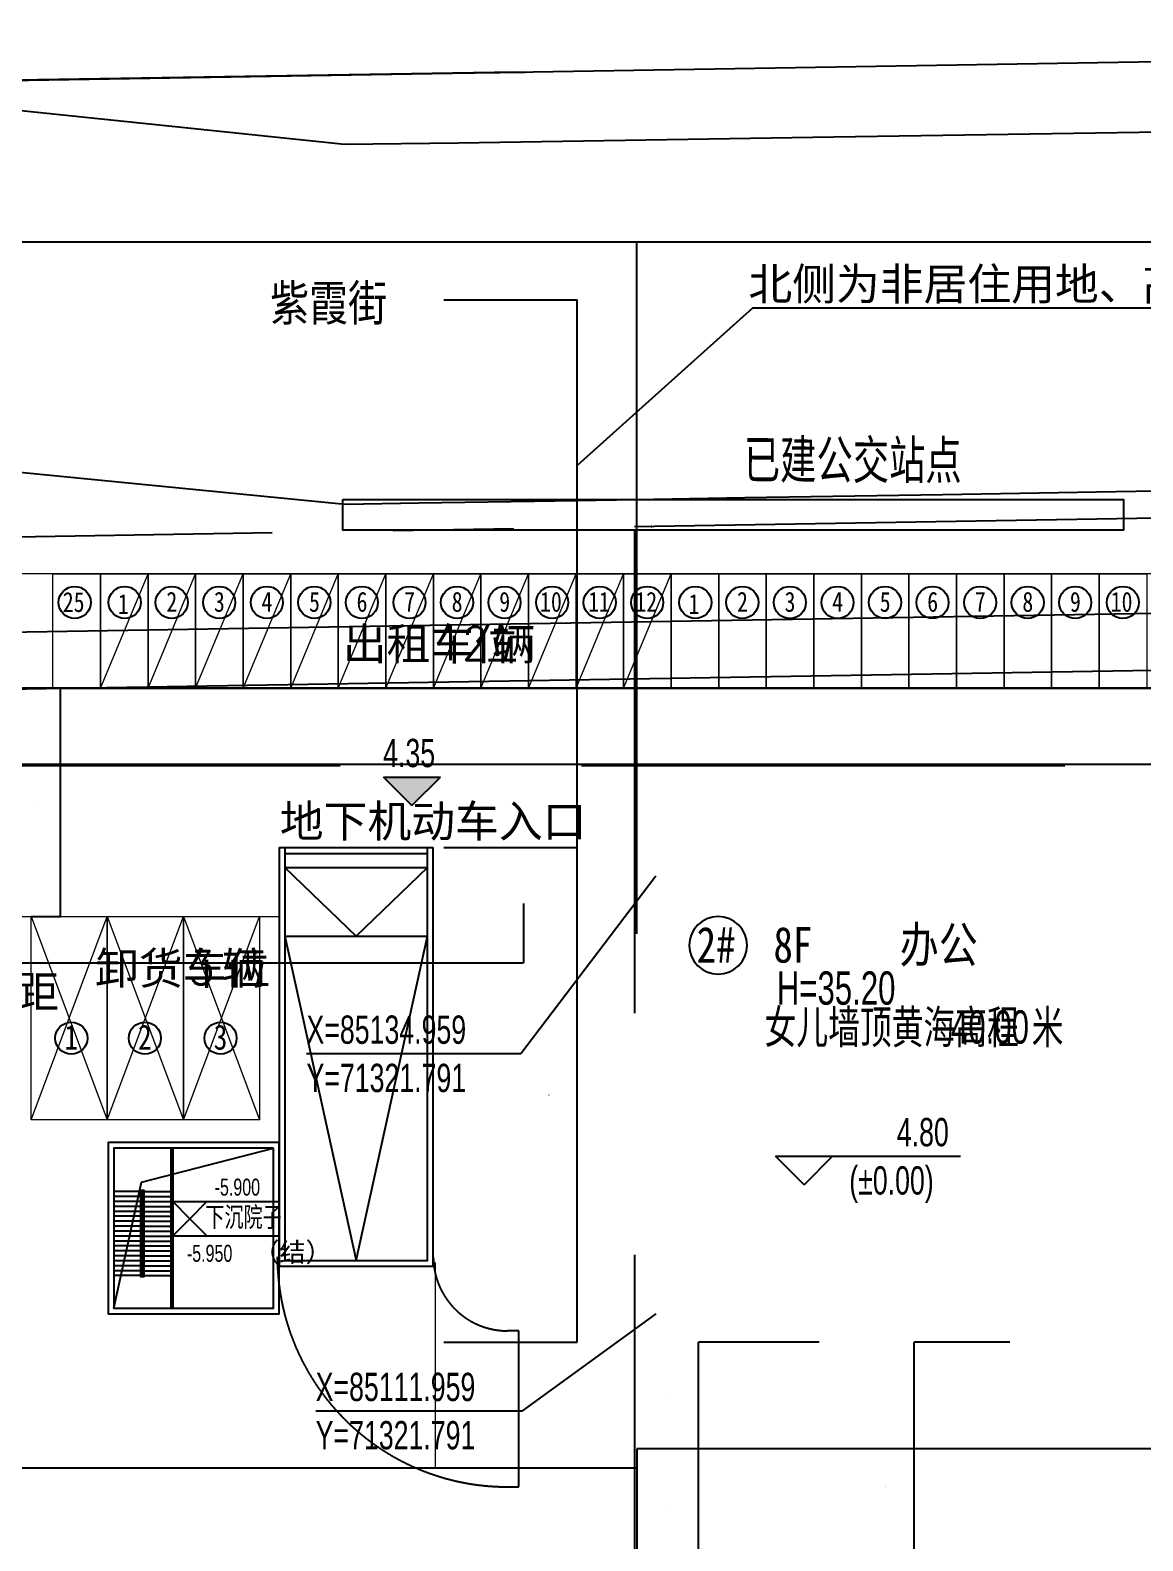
# Model space of a CAD drawing. Header units: metres. Extents: x 71066629 to 71646772, y 84793253 to 85208804.
# Drawn here: x 71288902 to 71347390, y 85100023 to 85179428 of the extents above; entities that cross this region are included whole.
import ezdxf

# ---------------------------------------------------------------- set-up
doc = ezdxf.new("R2010")
doc.units = ezdxf.units.M
doc.header["$LTSCALE"] = 1000
for name, pattern in [('CENTER', [50.8, 31.75, -6.35, 6.35, -6.35]), ('CENTER2', [28.575, 19.05, -3.175, 3.175, -3.175]), ('DASHDOTX2', [50.8, 25.4, -12.7, 0, -12.7]), ('DASHEDX2', [38.1, 25.4, -12.7])]:
    doc.linetypes.add(name, pattern=pattern)
for name, color, linetype in [('A_N_AREA', 21, 'CONTINUOUS'), ('A_N_DIM_ELEV', 3, 'CONTINUOUS'), ('A_N_PUB_TEXT', 7, 'CONTINUOUS'), ('A_SITEP_TEX_1', 7, 'CONTINUOUS'), ('A_STAIR', 4, 'CONTINUOUS'), ('DIM_COOR', 3, 'CONTINUOUS'), ('DIM_SYMB', 3, 'CONTINUOUS'), ('G-ANNO-DIMS', 3, 'CONTINUOUS'), ('G-ANNO-LEGN', 3, 'CONTINUOUS'), ('G-ANNO-LEVL', 3, 'CONTINUOUS'), ('G-ANNO-TEXT', 7, 'CONTINUOUS'), ('G-BLDG-HIGH', 1, 'CONTINUOUS'), ('G-BLDG-MULT', 1, 'CONTINUOUS'), ('G-BSMT-OTLN', 5, 'DASHEDX2'), ('G-FRIE-FLWL', 6, 'CONTINUOUS'), ('G-PLTG', 105, 'CONTINUOUS'), ('G-SDWK', 157, 'CONTINUOUS'), ('G-SITE-PROP', 1, 'CONTINUOUS'), ('G-SITE-开放', 1, 'DASHEDX2'), ('G-STRU', 134, 'CONTINUOUS'), ('G-设施-EXTG', 40, 'CONTINUOUS'), ('G_DRIV_ROAD', 145, 'CONTINUOUS'), ('PUB_DIM', 3, 'CONTINUOUS'), ('PUB_HATCH', 8, 'CONTINUOUS'), ('PUB_TEXT', 7, 'CONTINUOUS'), ('总图-地面填充', 43, 'DASHDOTX2'), ('总图-征地红线', 1, 'CENTER2')]:
    doc.layers.add(name, color=color, linetype=linetype)
doc.layers.add('G-PARG', color=35, linetype='CONTINUOUS', lineweight=13)
doc.layers.add('G-ROAD-园区', color=175, linetype='CONTINUOUS', lineweight=13)
doc.styles.add('_TCH_DIM', font='_TCH_DIM')
doc.styles.add('GAD A', font='GAD A')
doc.styles.get("Standard").update_dxf_attribs({"font": 'STANDARD'})
doc.styles.add('黑体', font='黑体')
doc.dimstyles.get("Standard").update_dxf_attribs({"dimtxt": 2, "dimasz": 1, "dimexe": 0.18, "dimexo": 0.0625, "dimgap": 1, "dimtad": 0, "dimtoh": 1, "dimdec": 1, "dimzin": 0, "dimdsep": 46, "dimtxsty": 'STANDARD', "dimcen": 0.09, "dimadec": 0, "dimazin": 0, "dimtfac": 1, "dimtdec": 4, "dimtofl": 0, "dimtmove": 0, "dimatfit": 3, "dimtolj": 1, "dimtzin": 0, "dimarcsym": 0})

# ---------------------------------------------------------------- blocks, each defined once
blk = doc.blocks.new('*D15')
at = {"layer": 'PUB_DIM', "color": 0, "linetype": 'ByBlock', "lineweight": -2}
for p, q in [((71288956, 85144846), (71290498, 85144846)), ((71290498, 85132846), (71290498, 85144846)), ((71288956, 85132846), (71290498, 85132846))]:
    blk.add_line(p, q, dxfattribs=at)
for points in [[(71290498, 85144846), (71290498, 85144845), (71290498, 85144845)], [(71290498, 85132846), (71290498, 85132847), (71290498, 85132847)]]:
    blk.add_solid(points, dxfattribs=at)
at = {"layer": 'PUB_DIM', "color": 0, "linetype": 'CONTINUOUS', "lineweight": -2, "insert": (71288998, 85138846), "char_height": 2, "width": 8.89, "attachment_point": 5, "rotation": 90}
blk.add_mtext('12000.0', dxfattribs=at)
blk = doc.blocks.new('*D39')
at = {"layer": 'G-FRIE-FLWL', "color": 0, "linetype": 'ByBlock', "lineweight": -2}
for p, q in [((71330380, 85104859), (71324027, 85104859)), ((71324027, 85098859), (71324027, 85104859)), ((71330380, 85098859), (71324027, 85098859))]:
    blk.add_line(p, q, dxfattribs=at)
for points in [[(71324027, 85104859), (71324027, 85104858), (71324027, 85104858)], [(71324027, 85098859), (71324027, 85098860), (71324027, 85098860)]]:
    blk.add_solid(points, dxfattribs=at)
at = {"layer": 'G-FRIE-FLWL', "color": 0, "linetype": 'CONTINUOUS', "lineweight": -2, "insert": (71322527, 85101859), "char_height": 2, "width": 7.78, "attachment_point": 5, "rotation": 90}
blk.add_mtext('6000.0', dxfattribs=at)
blk = doc.blocks.new('*D40')
at = {"layer": 'G-FRIE-FLWL', "color": 0, "linetype": 'ByBlock', "lineweight": -2}
for p, q in [((71330380, 85110459), (71324027, 85110459)), ((71324027, 85104859), (71324027, 85110459)), ((71330380, 85104859), (71324027, 85104859))]:
    blk.add_line(p, q, dxfattribs=at)
for points in [[(71324027, 85110459), (71324027, 85110458), (71324027, 85110458)], [(71324027, 85104859), (71324027, 85104860), (71324027, 85104860)]]:
    blk.add_solid(points, dxfattribs=at)
at = {"layer": 'G-FRIE-FLWL', "color": 0, "linetype": 'CONTINUOUS', "lineweight": -2, "insert": (71322527, 85107659), "char_height": 2, "width": 7.78, "attachment_point": 5, "rotation": 90}
blk.add_mtext('5600.0', dxfattribs=at)
blk = doc.blocks.new('*D56')
at = {"layer": 'G-ANNO-DIMS', "color": 0, "linetype": 'ByBlock', "lineweight": -2}
for p, q in [((71246451, 85133514), (71246451, 85130406)), ((71314832, 85133514), (71314832, 85130406)), ((71246451, 85130407), (71314832, 85130407))]:
    blk.add_line(p, q, dxfattribs=at)
for points in [[(71246451, 85130407), (71246452, 85130407), (71246452, 85130407)], [(71314832, 85130407), (71314831, 85130407), (71314831, 85130407)]]:
    blk.add_solid(points, dxfattribs=at)
at = {"layer": 'G-ANNO-DIMS', "color": 0, "linetype": 'CONTINUOUS', "lineweight": -2, "insert": (71280641, 85131907), "char_height": 2, "width": 8.89, "attachment_point": 5, "rotation": 360}
blk.add_mtext('68381.2', dxfattribs=at)
blk = doc.blocks.new('*D57')
at = {"layer": 'G-ANNO-DIMS', "color": 0, "linetype": 'ByBlock', "lineweight": -2}
for p, q in [((71310638, 85136459), (71317661, 85136459)), ((71317660, 85110459), (71317660, 85136459)), ((71310638, 85110459), (71317661, 85110459))]:
    blk.add_line(p, q, dxfattribs=at)
for points in [[(71317660, 85136459), (71317661, 85136458), (71317660, 85136458)], [(71317660, 85110459), (71317660, 85110460), (71317661, 85110460)]]:
    blk.add_solid(points, dxfattribs=at)
at = {"layer": 'G-ANNO-DIMS', "color": 0, "linetype": 'CONTINUOUS', "lineweight": -2, "insert": (71316160, 85123459), "char_height": 2, "width": 9.33, "attachment_point": 5, "rotation": 90}
blk.add_mtext('26000.0', dxfattribs=at)
blk = doc.blocks.new('*D58')
at = {"layer": 'G-ANNO-DIMS', "color": 0, "linetype": 'ByBlock', "lineweight": -2}
for p, q in [((71310638, 85165250), (71317661, 85165250)), ((71317660, 85136459), (71317660, 85165250)), ((71310638, 85136459), (71317661, 85136459))]:
    blk.add_line(p, q, dxfattribs=at)
for points in [[(71317660, 85165250), (71317661, 85165249), (71317660, 85165249)], [(71317660, 85136459), (71317660, 85136460), (71317661, 85136460)]]:
    blk.add_solid(points, dxfattribs=at)
at = {"layer": 'G-ANNO-DIMS', "color": 0, "linetype": 'CONTINUOUS', "lineweight": -2, "insert": (71316160, 85150855), "char_height": 2, "width": 9.33, "attachment_point": 5, "rotation": 90}
blk.add_mtext('28790.5', dxfattribs=at)
blk = doc.blocks.new('*D101')
at = {"layer": 'G-ANNO-DIMS', "color": 0, "linetype": 'ByBlock', "lineweight": -2}
for p, q in [((71340397, 85110459), (71335374, 85110459)), ((71335374, 85095238), (71335374, 85110459)), ((71340397, 85095238), (71335374, 85095238))]:
    blk.add_line(p, q, dxfattribs=at)
for points in [[(71335374, 85110459), (71335375, 85110458), (71335374, 85110458)], [(71335374, 85095238), (71335374, 85095239), (71335375, 85095239)]]:
    blk.add_solid(points, dxfattribs=at)
at = {"layer": 'G-ANNO-DIMS', "color": 0, "linetype": 'CONTINUOUS', "lineweight": -2, "insert": (71333874, 85102848), "char_height": 2, "width": 8.44, "attachment_point": 5, "rotation": 90}
blk.add_mtext('15221.7', dxfattribs=at)
blk = doc.blocks.new('*D112')
at = {"layer": 'G-ANNO-DIMS', "color": 0, "linetype": 'ByBlock', "lineweight": -2}
for p, q in [((71240491, 85131924), (71240491, 85168310)), ((71240491, 85168310), (71320791, 85168310)), ((71320791, 85131924), (71320791, 85168310))]:
    blk.add_line(p, q, dxfattribs=at)
for points in [[(71240491, 85168310), (71240492, 85168310), (71240492, 85168309)], [(71320791, 85168310), (71320790, 85168309), (71320790, 85168310)]]:
    blk.add_solid(points, dxfattribs=at)
at = {"layer": 'G-ANNO-DIMS', "color": 0, "linetype": 'CONTINUOUS', "lineweight": -2, "insert": (71280641, 85169810), "char_height": 2, "width": 5.78, "attachment_point": 5}
blk.add_mtext('80.10', dxfattribs=at)
blk = doc.blocks.new('*D113')
at = {"layer": 'G-ANNO-DIMS', "color": 0, "linetype": 'ByBlock', "lineweight": -2}
for p, q in [((71320791, 85131924), (71320791, 85168310)), ((71320791, 85168310), (71458791, 85168310)), ((71458791, 85131924), (71458791, 85168310))]:
    blk.add_line(p, q, dxfattribs=at)
for points in [[(71320791, 85168310), (71320792, 85168310), (71320792, 85168309)], [(71458791, 85168310), (71458790, 85168309), (71458790, 85168310)]]:
    blk.add_solid(points, dxfattribs=at)
at = {"layer": 'G-ANNO-DIMS', "color": 0, "linetype": 'CONTINUOUS', "lineweight": -2, "insert": (71389791, 85169810), "char_height": 2, "width": 7.33, "attachment_point": 5}
blk.add_mtext('138.00', dxfattribs=at)
blk = doc.blocks.new('*D150')
at = {"layer": 'PUB_DIM', "color": 0, "linetype": 'ByBlock', "lineweight": -2}
for p, q in [((71321575, 85153351), (71321567, 85153351)), ((71321567, 85153343), (71321567, 85153351)), ((71321575, 85153343), (71321567, 85153343))]:
    blk.add_line(p, q, dxfattribs=at)
for points in [[(71321567, 85153351), (71321567, 85153350), (71321567, 85153350)], [(71321567, 85153343), (71321567, 85153344), (71321567, 85153344)]]:
    blk.add_solid(points, dxfattribs=at)
at = {"layer": 'PUB_DIM', "color": 0, "linetype": 'CONTINUOUS', "lineweight": -2, "insert": (71321565, 85153347), "char_height": 2, "width": 3.11, "attachment_point": 5, "rotation": 90}
blk.add_mtext('8.0', dxfattribs=at)
blk = doc.blocks.new('*D151')
at = {"layer": 'PUB_DIM', "color": 0, "linetype": 'ByBlock', "lineweight": -2}
for p, q in [((71321575, 85153343), (71321567, 85153343)), ((71321567, 85153334), (71321567, 85153343)), ((71321575, 85153334), (71321567, 85153334))]:
    blk.add_line(p, q, dxfattribs=at)
for points in [[(71321567, 85153343), (71321567, 85153342), (71321567, 85153342)], [(71321567, 85153334), (71321567, 85153335), (71321567, 85153335)]]:
    blk.add_solid(points, dxfattribs=at)
at = {"layer": 'PUB_DIM', "color": 0, "linetype": 'CONTINUOUS', "lineweight": -2, "insert": (71321565, 85153338), "char_height": 2, "width": 3.11, "attachment_point": 5, "rotation": 90}
blk.add_mtext('8.8', dxfattribs=at)
blk = doc.blocks.new('*D152')
at = {"layer": 'PUB_DIM', "color": 0, "linetype": 'ByBlock', "lineweight": -2}
for p, q in [((71321575, 85153334), (71321567, 85153334)), ((71321567, 85153308), (71321567, 85153334)), ((71321575, 85153308), (71321567, 85153308))]:
    blk.add_line(p, q, dxfattribs=at)
for points in [[(71321567, 85153334), (71321567, 85153333), (71321567, 85153333)], [(71321567, 85153308), (71321567, 85153309), (71321567, 85153309)]]:
    blk.add_solid(points, dxfattribs=at)
at = {"layer": 'PUB_DIM', "color": 0, "linetype": 'CONTINUOUS', "lineweight": -2, "insert": (71321565, 85153321), "char_height": 2, "width": 4.67, "attachment_point": 5, "rotation": 90}
blk.add_mtext('26.0', dxfattribs=at)

msp = doc.modelspace()

# ---------------------------------------------------------------- hatches: boundary and pattern name
at = {"layer": 'G-ANNO-LEVL'}
msp.add_hatch(color=256, dxfattribs=at).paths.add_polyline_path([(71308966.02, 85138665.78), (71307466.02, 85140165.78), (71310466.02, 85140165.78)], flags=0)
at = {"layer": 'G-FRIE-FLWL'}
h = msp.add_hatch(dxfattribs=at)
h.set_pattern_fill('AR-HBONE', color=256, scale=1000, style=0)
h.set_pattern_definition([])
edge = h.paths.add_edge_path(flags=0)
edge.add_line((71320791.48, 85104859.35), (71320791.48, 85098859.35))
edge.add_line((71320791.48, 85098859.35), (71409191.49, 85098859.33))
edge.add_arc((71409191.48, 85086859.33), 12000, 0.0000049, 89.9999879, ccw=False)
edge.add_line((71421191.49, 85086859.33), (71421191.49, 85029459.32))
edge.add_line((71421191.49, 85029459.32), (71427191.49, 85029459.32))
edge.add_line((71427191.49, 85029459.32), (71427191.49, 85086859.33))
edge.add_arc((71409191.48, 85086859.33), 18000, 360, 89.9999808)
edge.add_line((71409191.49, 85104859.33), (71320791.48, 85104859.35))
at = {"layer": 'G-PLTG'}
h = msp.add_hatch(dxfattribs=at)
h.set_pattern_fill('CROSS', color=256, scale=500, style=0)
h.set_pattern_definition([])
edge = h.paths.add_edge_path(flags=0)
edge.add_arc((71313927.94, 85114800.37), 11941.23, 181.6355318, 246.3823528)
edge.add_line((71309143.91, 85103859.35), (71286402.13, 85103859.35))
edge.add_line((71286402.13, 85103859.35), (71281623.07, 85132845.84))
edge.add_line((71281623.07, 85132845.84), (71288956.01, 85132845.84))
edge.add_line((71288956.01, 85132845.84), (71288956.01, 85122148.29))
edge.add_line((71288956.01, 85122148.29), (71300956.01, 85122148.29))
edge.add_line((71300956.01, 85122148.29), (71300956.01, 85132845.84))
edge.add_line((71300956.01, 85132845.84), (71301991.58, 85132845.84))
edge.add_line((71301991.58, 85132845.84), (71301991.58, 85120959.55))
edge.add_line((71301991.58, 85120959.55), (71292991.58, 85120959.55))
edge.add_line((71292991.58, 85120959.55), (71292991.58, 85111959.56))
edge.add_line((71292991.58, 85111959.56), (71301991.58, 85111959.55))
edge.add_line((71301991.58, 85111959.55), (71301991.58, 85114459.55))
h = msp.add_hatch(dxfattribs=at)
h.set_pattern_fill('CROSS', color=256, scale=500, style=0)
h.set_pattern_definition([])
edge = h.paths.add_edge_path(flags=0)
edge.add_arc((71313995.23, 85114963), 3903.66, 180.0788278, 192.9970022, ccw=False)
edge.add_line((71310091.58, 85114957.63), (71310091.58, 85114459.55))
edge.add_line((71310091.58, 85114459.55), (71301991.58, 85114459.55))
edge.add_line((71301991.58, 85114459.55), (71301991.58, 85113410.26))
edge.add_arc((71313995.23, 85114963), 12103.66, 187.3706022, 246.5458845)
edge.add_line((71309177.8, 85103859.35), (71310191.58, 85103859.35))
edge.add_line((71310191.58, 85103859.35), (71310191.58, 85114085.07))
at = {"layer": 'PUB_HATCH'}
h = msp.add_hatch(dxfattribs=at)
h.set_pattern_fill('ANSI31', color=256, scale=200, style=0)
h.set_pattern_definition([])
h.paths.add_polyline_path([(71305344, 85154756.54), (71346381.59, 85154756.54), (71346381.59, 85153154.98), (71305344, 85153154.98)], flags=0)

# ---------------------------------------------------------------- linework, layer by layer
at = {"layer": 'A_N_AREA', "linetype": 'ByBlock'}
for p, q in [((71301991.58, 85136459.55), (71302291.58, 85136459.55)), ((71309791.58, 85136459.55), (71310091.58, 85136459.55))]:
    msp.add_line(p, q, dxfattribs=at)
for points in [[(71301991.58, 85136459.55), (71301991.58, 85114459.55), (71310091.58, 85114459.55), (71310091.58, 85136459.55)], [(71302291.58, 85136459.55), (71302291.58, 85114759.55), (71309791.58, 85114759.55), (71309791.58, 85136459.55)], [(71301991.58, 85120959.55), (71292991.58, 85120959.55), (71292991.58, 85111959.56), (71301991.58, 85111959.55), (71301991.58, 85120959.55)], [(71301691.58, 85120659.55), (71293291.58, 85120659.55), (71293291.58, 85112259.55), (71301691.58, 85112259.55), (71301691.58, 85120659.55)]]:
    msp.add_lwpolyline(points, dxfattribs=at)
at = {"layer": 'A_N_DIM_ELEV'}
for p, q in [((71297294.66, 85116952.35), (71296394.66, 85117852.35)), ((71296394.66, 85117852.35), (71301986.66, 85117852.35)), ((71297294.66, 85116952.35), (71298194.66, 85117852.35)), ((71297294.66, 85116952.35), (71296394.66, 85116052.35)), ((71297294.66, 85116952.35), (71298194.66, 85116052.35)), ((71296394.66, 85116052.35), (71301986.66, 85116052.35))]:
    msp.add_line(p, q, dxfattribs=at)
at = {"layer": 'A_STAIR'}
for p, q in [((71302291.58, 85136459.55), (71309791.58, 85136459.55)), ((71302291.58, 85136159.55), (71309791.58, 85136159.55)), ((71302291.58, 85135409.55), (71309791.58, 85135409.55)), ((71302291.58, 85131809.55), (71309791.58, 85131809.55))]:
    msp.add_line(p, q, dxfattribs=at)
at = {"layer": 'A_STAIR', "linetype": 'ByBlock'}
for p, q in [((71296291.58, 85120659.55), (71296291.58, 85112259.55)), ((71296391.58, 85120659.55), (71296391.58, 85112259.55)), ((71294741.58, 85118379.55), (71293291.58, 85118379.55)), ((71294841.58, 85118379.55), (71296291.58, 85118379.55)), ((71294741.58, 85118119.55), (71293291.58, 85118119.55)), ((71294741.58, 85117859.55), (71293291.58, 85117859.55)), ((71294741.58, 85117599.55), (71293291.58, 85117599.55)), ((71294841.58, 85118119.55), (71296291.58, 85118119.55)), ((71294841.58, 85117859.55), (71296291.58, 85117859.55)), ((71294841.58, 85117599.55), (71296291.58, 85117599.55)), ((71294741.58, 85117339.55), (71293291.58, 85117339.55)), ((71294741.58, 85117079.55), (71293291.58, 85117079.55)), ((71294741.58, 85116819.55), (71293291.58, 85116819.55)), ((71294841.58, 85117339.55), (71296291.58, 85117339.55)), ((71294841.58, 85117079.55), (71296291.58, 85117079.55)), ((71294841.58, 85116819.55), (71296291.58, 85116819.55)), ((71294741.58, 85116559.55), (71293291.58, 85116559.55)), ((71294741.58, 85116299.55), (71293291.58, 85116299.55)), ((71294741.58, 85116039.55), (71293291.58, 85116039.55)), ((71294841.58, 85116559.55), (71296291.58, 85116559.55)), ((71294841.58, 85116299.55), (71296291.58, 85116299.55)), ((71294841.58, 85116039.55), (71296291.58, 85116039.55)), ((71294741.58, 85115779.55), (71293291.58, 85115779.55)), ((71294741.58, 85115519.55), (71293291.58, 85115519.55)), ((71294741.58, 85115259.55), (71293291.58, 85115259.55)), ((71294841.58, 85115779.55), (71296291.58, 85115779.55)), ((71294841.58, 85115519.55), (71296291.58, 85115519.55)), ((71294841.58, 85115259.55), (71296291.58, 85115259.55)), ((71294741.58, 85114999.55), (71293291.58, 85114999.55)), ((71294741.58, 85114739.55), (71293291.58, 85114739.55)), ((71294741.58, 85114479.55), (71293291.58, 85114479.55)), ((71294841.58, 85114999.55), (71296291.58, 85114999.55)), ((71294841.58, 85114739.55), (71296291.58, 85114739.55)), ((71294841.58, 85114479.55), (71296291.58, 85114479.55)), ((71294741.58, 85114219.55), (71293291.58, 85114219.55)), ((71294741.58, 85113959.55), (71293291.58, 85113959.55)), ((71294841.58, 85114219.55), (71296291.58, 85114219.55)), ((71294841.58, 85113959.55), (71296291.58, 85113959.55))]:
    msp.add_line(p, q, dxfattribs=at)
for points in [[(71294691.58, 85118429.55), (71294691.58, 85113909.55), (71294891.58, 85113909.55), (71294891.58, 85118429.55)], [(71294741.58, 85118379.55), (71294741.58, 85113959.55), (71294841.58, 85113959.55), (71294841.58, 85118379.55)]]:
    msp.add_lwpolyline(points, close=True, dxfattribs=at)
at = {"layer": 'DIM_COOR', "color": 3}
for p, q in [((71321791.49, 85134959.32), (71314701.02, 85125622.06)), ((71314701.02, 85125622.06), (71303426.02, 85125622.06)), ((71321791.49, 85111959.32), (71314744.01, 85106842.68)), ((71314744.01, 85106842.68), (71303909.01, 85106842.68))]:
    msp.add_line(p, q, dxfattribs=at)
at = {"layer": 'DIM_SYMB'}
msp.add_lwpolyline([(71367997.07, 85164818.73), (71326871.64, 85164818.73), (71317660.43, 85156551.06)], dxfattribs=at)
at = {"layer": 'G-ANNO-LEGN', "color": 3}
for points in [[(71302291.58, 85135409.55), (71306041.58, 85131809.55), (71309791.58, 85135409.55)], [(71302291.58, 85131809.55), (71306041.58, 85114759.55), (71309791.58, 85131809.55)], [(71293291.58, 85112259.55), (71294760.05, 85118882.31), (71301691.58, 85120659.55)]]:
    msp.add_lwpolyline(points, dxfattribs=at)
at = {"layer": 'G-ANNO-LEVL'}
for p, q in [((71308966.02, 85138665.78), (71307466.02, 85140165.78)), ((71307466.02, 85140165.78), (71310466.02, 85140165.78)), ((71308966.02, 85138665.78), (71310466.02, 85140165.78)), ((71329582.35, 85118735.71), (71328082.35, 85120235.71)), ((71328082.35, 85120235.71), (71337809.85, 85120235.71)), ((71329582.35, 85118735.71), (71331082.35, 85120235.71))]:
    msp.add_line(p, q, dxfattribs=at)
at = {"layer": 'G-ANNO-TEXT'}
msp.add_lwpolyline([(71323550.48, 85131321.83, 1), (71326585.36, 85131321.83, 1)], format="xyb", close=True, dxfattribs=at)
msp.add_lwpolyline([(71323550.48, 85131321.83, 1), (71326585.36, 85131321.83, 1)], format="xyb", close=True, dxfattribs=at)
for centre in [(71291239.58, 85149348.94), (71293868.06, 85149348.94), (71296338.6, 85149348.94), (71298838.6, 85149348.91), (71301338.6, 85149348.88), (71303838.61, 85149348.85), (71306338.61, 85149348.82), (71308838.61, 85149348.83), (71311338.61, 85149348.76), (71313838.61, 85149348.74), (71316338.61, 85149348.71), (71318838.68, 85149348.85), (71321338.61, 85149348.66), (71323868.06, 85149348.62), (71326338.61, 85149348.62), (71328838.6, 85149348.59), (71331338.6, 85149348.56), (71333838.61, 85149348.53), (71336338.61, 85149348.5), (71338838.61, 85149348.51), (71341338.61, 85149348.44), (71343838.61, 85149348.41), (71346338.61, 85149348.39), (71291063.54, 85126446.7), (71294933.43, 85126446.7), (71298909.43, 85126446.7)]:
    msp.add_circle(centre, 843.02, dxfattribs=at)
at = {"layer": 'G-BLDG-HIGH', "linetype": 'CONTINUOUS'}
msp.add_lwpolyline([(71462839.79, 85021695.53), (71461182.09, 85083015.63), (71459737.8, 85136451.2), (71451290.33, 85144478.98), (71382201.51, 85143336.3), (71352156.11, 85145839.72), (71193465.88, 85143214.91), (71162866.82, 85142708.81), (71154744.84, 85134577.12), (71153394.63, 85065440.88), (71149809.24, 85035505.08), (71149243.6, 85006542.61)], dxfattribs=at)
at = {"layer": 'G-BLDG-MULT', "linetype": 'CONTINUOUS'}
msp.add_lwpolyline([(71161602.71, 85145688.31), (71151769.04, 85135842.89), (71150398.17, 85065649.06), (71146812.78, 85035713.27), (71146233.69, 85006062.39), (71245759.11, 85021940.94), (71249143.57, 85022434.24), (71251367.84, 85022708.3), (71253589.58, 85022942.62), (71255814.99, 85023138.19), (71258043.51, 85023294.68), (71260274.45, 85023412.62), (71262507, 85023491.24), (71264740.77, 85023531.18), (71266961.7, 85023531.8), (71370294.91, 85022668.88), (71465841.79, 85021663.95), (71464181.04, 85083096.7), (71462703.26, 85137771.71), (71452467.57, 85147498.86), (71382301.56, 85146338.36), (71352256.15, 85148841.78), (71193416.31, 85146214.5)], close=True, dxfattribs=at)
at = {"layer": 'G-BSMT-OTLN'}
msp.add_lwpolyline([(71157191.58, 85140759.55), (71157191.58, 85135259.55), (71153991.58, 85135259.55), (71153991.58, 85005669.52), (71165691.58, 85007522.62), (71165691.58, 85013394.92), (71238076.46, 85024859.55), (71460791.58, 85024859.55), (71460791.58, 85127259.55), (71457591.58, 85127259.55), (71457591.58, 85140759.55)], close=True, dxfattribs=at)
at = {"layer": 'G-FRIE-FLWL', "linetype": 'CONTINUOUS'}
for p, q in [((71242858.15, 85144845.85), (71449791.6, 85144845.85)), ((71229720.87, 85140845.85), (71449791.6, 85140845.85)), ((71449791.59, 85104859.33), (71320791.48, 85104859.35)), ((71320791.48, 85104859.35), (71320791.48, 85098859.34)), ((71240666.62, 85103859.35), (71320791.48, 85103859.35))]:
    msp.add_line(p, q, dxfattribs=at)
msp.add_lwpolyline([(71320791.48, 85104859.35), (71320791.48, 85098859.35), (71409191.49, 85098859.33, -0.41421348), (71421191.49, 85086859.33), (71421191.49, 85029459.32), (71427191.49, 85029459.32), (71427191.49, 85086859.33, 0.41421346), (71409191.49, 85104859.33), (71320791.48, 85104859.35)], format="xyb", dxfattribs=at)
at = {"layer": 'G-PARG'}
for p, q in [((71292597.71, 85144845.36), (71295097.77, 85150845.33)), ((71295097.71, 85144845.33), (71297597.77, 85150845.31)), ((71297597.71, 85144845.3), (71300097.77, 85150845.27)), ((71300097.71, 85144845.27), (71302597.77, 85150845.25)), ((71302597.71, 85144845.24), (71305097.77, 85150845.21)), ((71305097.71, 85144845.24), (71307597.77, 85150845.21)), ((71307597.71, 85144845.18), (71310097.77, 85150845.16)), ((71310097.71, 85144845.14), (71312597.77, 85150845.12)), ((71312597.78, 85144845.3), (71315097.84, 85150845.27)), ((71315097.71, 85144845.1), (71317597.77, 85150845.07)), ((71317597.78, 85144845.24), (71320097.84, 85150845.21)), ((71320097.71, 85144845.05), (71322597.77, 85150845.02)), ((71288956.01, 85132845.85), (71292956.01, 85122148.29)), ((71288956.01, 85122148.29), (71292956.01, 85132845.85)), ((71292956.01, 85132845.85), (71296956.01, 85122148.29)), ((71292956.01, 85122148.29), (71296956.01, 85132845.85)), ((71296956.01, 85132845.85), (71300956.01, 85122148.29)), ((71296956.01, 85122148.29), (71300956.01, 85132845.85))]:
    msp.add_line(p, q, dxfattribs=at)
for points in [[(71290097.71, 85144845.85), (71290097.71, 85150845.85), (71292597.71, 85150845.85), (71292597.71, 85144845.85), (71290097.71, 85144845.85)], [(71292597.71, 85144845.36), (71292597.77, 85150845.36), (71295097.77, 85150845.33), (71295097.71, 85144845.33), (71292597.71, 85144845.36)], [(71295097.71, 85144845.32), (71295097.77, 85150845.32), (71297597.77, 85150845.3), (71297597.71, 85144845.3), (71295097.71, 85144845.32)], [(71297597.71, 85144845.3), (71297597.77, 85150845.3), (71300097.77, 85150845.27), (71300097.71, 85144845.27), (71297597.71, 85144845.3)], [(71300097.71, 85144845.26), (71300097.77, 85150845.26), (71302597.77, 85150845.24), (71302597.71, 85144845.24), (71300097.71, 85144845.26)], [(71302597.71, 85144845.24), (71302597.77, 85150845.24), (71305097.77, 85150845.21), (71305097.71, 85144845.21), (71302597.71, 85144845.24)], [(71305097.71, 85144845.2), (71305097.77, 85150845.2), (71307597.77, 85150845.18), (71307597.71, 85144845.18), (71305097.71, 85144845.2)], [(71307597.71, 85144845.18), (71307597.77, 85150845.18), (71310097.77, 85150845.16), (71310097.71, 85144845.16), (71307597.71, 85144845.18)], [(71310097.71, 85144845.14), (71310097.77, 85150845.14), (71312597.77, 85150845.12), (71312597.71, 85144845.12), (71310097.71, 85144845.14)], [(71312597.71, 85144845.3), (71312597.77, 85150845.3), (71315097.77, 85150845.27), (71315097.71, 85144845.27), (71312597.71, 85144845.3)], [(71315097.71, 85144845.26), (71315097.77, 85150845.26), (71317597.77, 85150845.24), (71317597.71, 85144845.24), (71315097.71, 85144845.26)], [(71317597.71, 85144845.24), (71317597.77, 85150845.24), (71320097.77, 85150845.21), (71320097.71, 85144845.21), (71317597.71, 85144845.24)], [(71320097.71, 85144845.2), (71320097.77, 85150845.2), (71322597.77, 85150845.18), (71322597.71, 85144845.18), (71320097.71, 85144845.2)], [(71322597.71, 85144845.18), (71322597.77, 85150845.18), (71325097.77, 85150845.16), (71325097.71, 85144845.16), (71322597.71, 85144845.18)], [(71325097.71, 85144845.14), (71325097.77, 85150845.14), (71327597.77, 85150845.12), (71327597.71, 85144845.12), (71325097.71, 85144845.14)], [(71327597.71, 85144844.15), (71327597.77, 85150844.15), (71330097.77, 85150844.13), (71330097.71, 85144844.13), (71327597.71, 85144844.15)], [(71330097.71, 85144844.12), (71330097.77, 85150844.12), (71332597.77, 85150844.09), (71332597.71, 85144844.09), (71330097.71, 85144844.12)], [(71332597.71, 85144844.09), (71332597.77, 85150844.09), (71335097.77, 85150844.07), (71335097.71, 85144844.07), (71332597.71, 85144844.09)], [(71335097.71, 85144844.06), (71335097.77, 85150844.06), (71337597.77, 85150844.03), (71337597.71, 85144844.03), (71335097.71, 85144844.06)], [(71337597.71, 85144844.03), (71337597.77, 85150844.03), (71340097.77, 85150844.01), (71340097.71, 85144844.01), (71337597.71, 85144844.03)], [(71340097.71, 85144844), (71340097.77, 85150844), (71342597.77, 85150843.97), (71342597.71, 85144843.97), (71340097.71, 85144844)], [(71342597.71, 85144845.3), (71342597.77, 85150845.3), (71345097.77, 85150845.27), (71345097.71, 85144845.27), (71342597.71, 85144845.3)], [(71345097.71, 85144845.26), (71345097.77, 85150845.26), (71347597.77, 85150845.24), (71347597.71, 85144845.24), (71345097.71, 85144845.26)]]:
    msp.add_lwpolyline(points, dxfattribs=at)
for points in [[(71288956.01, 85132845.85), (71292956.01, 85132845.85), (71292956.01, 85122148.29), (71288956.01, 85122148.29)], [(71292956.01, 85132845.85), (71296956.01, 85132845.85), (71296956.01, 85122148.29), (71292956.01, 85122148.29)], [(71296956.01, 85132845.85), (71300956.01, 85132845.85), (71300956.01, 85122148.29), (71296956.01, 85122148.29)]]:
    msp.add_lwpolyline(points, close=True, dxfattribs=at)
at = {"layer": 'G-ROAD-园区'}
for p, q in [((71410097.77, 85150845.85), (71245097.71, 85150845.85)), ((71281623.07, 85132845.84), (71301991.58, 85132845.85)), ((71310191.58, 85114656.88), (71310191.58, 85103859.35)), ((71310191.58, 85103859.35), (71286402.13, 85103859.35))]:
    msp.add_line(p, q, dxfattribs=at)
at = {"layer": 'G-SDWK'}
for p, q in [((71305458, 85154503), (71281724.06, 85156819.15)), ((71336883.92, 85155008.16), (71326471.12, 85154841.03)), ((71345977.37, 85155154.56), (71336883.92, 85155008.16)), ((71356293.34, 85155341.5), (71345977.37, 85155154.56)), ((71309337.24, 85154565.4), (71305458, 85154503)), ((71315396.77, 85154662.88), (71309337.24, 85154565.4)), ((71319739.69, 85154732.74), (71315396.77, 85154662.88)), ((71326471.12, 85154841.03), (71319739.69, 85154732.74)), ((71449791.65, 85144845.85), (71240358.15, 85144845.85))]:
    msp.add_line(p, q, dxfattribs=at)
msp.add_lwpolyline([(71211603.58, 85175357.32), (71220242.49, 85175258.49), (71226131.9, 85175191.11), (71231867.1, 85175125.5), (71237231.53, 85175087.66), (71241437.43, 85175167.15), (71250802.77, 85175344.17), (71258018.76, 85175480.73), (71270299.09, 85175713.12), (71281245.66, 85175920.28), (71281661.66, 85175914.15), (71297367.98, 85174277.29), (71305431.88, 85173436.9), (71311395.25, 85173505.48), (71331141.81, 85173816.02), (71348345.2, 85174086.56)], dxfattribs=at)
at = {"layer": 'G-SITE-PROP', "color": 1, "linetype": 'CENTER'}
msp.add_lwpolyline([(71452458.8, 85152499.39), (71382468.2, 85151341.8), (71352422.79, 85153845.21), (71193333.62, 85151213.81), (71161520.02, 85150687.62, 0.3938687), (71146789.18, 85136488.4), (71146770.81, 85135982.42), (71145403.99, 85065996.03), (71141818.6, 85036060.24), (71141157.59, 85002214.6), (71246211.79, 85018975.22), (71249543.4, 85019460.82), (71251708.62, 85019727.6), (71253878.23, 85019956.42), (71256051.39, 85020147.4), (71258227.78, 85020300.23), (71260406.43, 85020415.41), (71262586.61, 85020492.19), (71264768.01, 85020531.19), (71266949.58, 85020531.8), (71370266.6, 85019669.01), (71469071.23, 85018629.82)], format="xyb", dxfattribs=at)
at = {"layer": 'G-SITE-开放'}
msp.add_lwpolyline([(71320666.62, 85153154.98), (71320666.62, 85020083.21)], dxfattribs=at)
at = {"layer": 'G-STRU', "linetype": 'DASHEDX2'}
msp.add_lwpolyline([(71301891.58, 85114944.94, 0.41377664), (71313995.23, 85102859.34), (71314595.23, 85102859.34), (71314595.23, 85111059.34), (71313995.23, 85111059.34, -0.41377664), (71310091.58, 85114957.18, -0.41377664)], format="xyb", dxfattribs=at)
at = {"layer": 'G-设施-EXTG'}
msp.add_lwpolyline([(71305344, 85154756.54), (71346381.59, 85154756.54), (71346381.59, 85153154.98), (71305344, 85153154.98)], close=True, dxfattribs=at)
at = {"layer": 'G_DRIV_ROAD'}
msp.add_line((71314397, 85177227.72), (71262039.95, 85176361.91), dxfattribs=at)
for points in [[(71260164.14, 85176322.39), (71447914.76, 85179428.04)], [(71260164.18, 85176322.39), (71447914.79, 85179428.04)]]:
    msp.add_lwpolyline(points, dxfattribs=at)
at = {"layer": '总图-地面填充', "color": 250}
msp.add_line((71260164.42, 85176322.63), (71314896.99, 85177227.72), dxfattribs=at)
at = {"layer": '总图-征地红线', "linetype": 'DASHDOTX2', "lineweight": -3}
msp.add_line((71260164.43, 85176322.63), (71314897, 85177227.72), dxfattribs=at)

# ---------------------------------------------------------------- texts
at = {"layer": 'A_N_PUB_TEXT'}
for s, height, style, width, p in [('4.35', 1487.5, '_TCH_DIM', 0.705882, (71307456.02, 85140690.78)), ('4.80', 1487.5, '_TCH_DIM', 0.705882, (71334459.85, 85120760.71)), ('(%%P0.00)', 1487.5, '_TCH_DIM', 0.705882, (71331959.85, 85118223.21)), ('-5.900', 892.5, '_TCH_DIM', 0.705882, (71298596.66, 85118167.35)), ('下沉院子', 1050, 'GAD A', 0.7, (71298110.01, 85116520.11)), ('-5.950', 892.5, '_TCH_DIM', 0.705882, (71297138.59, 85114687.35))]:
    msp.add_text(s, height=height, dxfattribs=dict(at, style=style, width=width)).set_placement(p)
at = {"layer": 'A_N_PUB_TEXT', "style": '_TCH_DIM'}
msp.add_text('（结）', height=1012.766, dxfattribs=at).set_placement((71300618.59, 85114687.35))
at = {"layer": 'A_SITEP_TEX_1', "color": 60, "style": '黑体', "width": 0.8}
msp.add_text('紫霞街', height=1877.637, dxfattribs=at).set_placement((71301514.97, 85164151.92))
at = {"layer": 'DIM_SYMB', "color": 7, "style": '_TCH_DIM'}
for s, height, p in [('北侧为非居住用地、高层建筑后退道路中心线最小间距大于', 1687.9433, (71326655.81, 85165242.09)), ('高层建筑最小间距', 1687.943, (71271996.26, 85128037.05))]:
    msp.add_text(s, height=height, dxfattribs=at).set_placement(p)
at = {"layer": 'G-ANNO-TEXT', "style": 'GAD A', "width": 0.7}
msp.add_text('已建公交站点', height=2000, rotation=359.8, dxfattribs=at).set_placement((71326410.32, 85155865.41))
at = {"layer": 'G-ANNO-TEXT'}
for s, height, style, width, p in [('25', 1051.477, '黑体', 0.8, (71290613.95, 85148845.29)), ('1', 1051.48, '黑体', 0.8, (71293507.18, 85148739.68)), ('2', 1051.48, '黑体', 0.8, (71296059.36, 85148856.83)), ('3', 1051.48, '黑体', 0.8, (71298559.36, 85148856.8)), ('4', 1051.48, '黑体', 0.8, (71301059.36, 85148856.77)), ('5', 1051.48, '黑体', 0.8, (71303559.36, 85148856.74)), ('6', 1051.48, '黑体', 0.8, (71306059.36, 85148856.71)), ('7', 1051.48, '黑体', 0.8, (71308559.36, 85148856.72)), ('8', 1051.48, '黑体', 0.8, (71311059.36, 85148856.65)), ('9', 1051.48, '黑体', 0.8, (71313559.36, 85148856.62)), ('10', 1051.477, '黑体', 0.8, (71315703.51, 85148856.6)), ('11', 1051.477, '黑体', 0.8, (71318230.95, 85148856.74)), ('12', 1051.477, '黑体', 0.8, (71320714.19, 85148856.55)), ('1', 1051.48, '黑体', 0.8, (71323507.18, 85148739.36)), ('2', 1051.48, '黑体', 0.8, (71326059.36, 85148856.51)), ('3', 1051.48, '黑体', 0.8, (71328559.36, 85148856.48)), ('4', 1051.48, '黑体', 0.8, (71331059.36, 85148856.45)), ('5', 1051.48, '黑体', 0.8, (71333559.36, 85148856.42)), ('6', 1051.48, '黑体', 0.8, (71336059.36, 85148856.39)), ('7', 1051.48, '黑体', 0.8, (71338559.36, 85148856.4)), ('8', 1051.48, '黑体', 0.8, (71341059.36, 85148856.33)), ('9', 1051.48, '黑体', 0.8, (71343559.36, 85148856.3)), ('10', 1051.477, '黑体', 0.8, (71345703.51, 85148856.28)), ('2#', 1877.637, '黑体', 0.8, (71323935.97, 85130416.34)), ('2#', 1877.637, '黑体', 0.8, (71323935.97, 85130416.34)), ('8F', 1877.637, '黑体', 0.8, (71327973.86, 85130416.34)), ('办公', 1877.637, '黑体', 0.8, (71334613.83, 85130416.34)), ('H=35.20', 1750, 'GAD A', 0.7, (71328148.89, 85128202.82)), ('女儿墙顶黄海高程', 1750, 'GAD A', 0.7, (71327507.2, 85126156.73)), ('40.00', 1750, 'GAD A', 0.7, (71337307.2, 85126156.73)), ('米', 1750, 'GAD A', 0.7, (71341547.58, 85126156.73)), ('1', 1314.35, '黑体', 0.8, (71290702.66, 85125837.45)), ('2', 1314.35, '黑体', 0.8, (71294572.55, 85125837.45)), ('3', 1314.35, '黑体', 0.8, (71298548.54, 85125837.45))]:
    msp.add_text(s, height=height, dxfattribs=dict(at, style=style, width=width)).set_placement(p)
for s, height, p in [('出租车位', 1687.943, (71305334.65, 85146318.5)), ('12', 1750, (71310249.54, 85146318.5)), ('辆', 1687.94, (71313166.21, 85146318.5)), ('地下机动车入口', 1687.943, (71302025.07, 85137006.71)), ('卸货车位', 1687.943, (71292310.75, 85129272.26)), ('辆', 1687.94, (71298975.65, 85129272.26)), ('3', 1750, (71297225.65, 85129272.26))]:
    msp.add_text(s, height=height, dxfattribs=at).set_placement(p)
at = {"layer": 'PUB_TEXT', "color": 3, "style": '_TCH_DIM', "width": 0.705882}
for s, p in [('X=85134.959', (71303426.02, 85126147.06)), ('Y=71321.791', (71303426.02, 85123609.56)), ('X=85111.959', (71303909.01, 85107367.68)), ('Y=71321.791', (71303909.01, 85104830.18))]:
    msp.add_text(s, height=1487.5, dxfattribs=at).set_placement(p)

# ---------------------------------------------------------------- dimensions: what is measured, and where the dimension line sits
at = {"layer": 'G-ANNO-DIMS'}
for p1, p2, text, picture, middle in [((71240491.48, 85131923.99), (71320791.49, 85131923.99), '80.10', '*D112', (71280641.49, 85169809.62)), ((71320791.49, 85131923.99), (71458791.48, 85131923.99), '138.00', '*D113', (71389791.48, 85169809.62))]:
    dim = msp.add_aligned_dim(p1=p1, p2=p2, distance=36385.64, text=text, dimstyle='Standard', dxfattribs=at)
    dim.commit()
    dim.dimension.update_dxf_attribs({"geometry": picture, "text_midpoint": middle})
for p1, p2, distance, picture, middle in [((71310637.93, 85136459.32), (71310637.93, 85165249.8), -7022.49, '*D58', (71316160.43, 85150854.56)), ((71310637.93, 85110459.32), (71310637.93, 85136459.32), -7022.49, '*D57', (71316160.43, 85123459.32)), ((71246450.87, 85133514.03), (71314832.04, 85133514.03), -3107.35, '*D56', (71280641.46, 85131906.67)), ((71340397.46, 85095237.59), (71340397.46, 85110459.32), 5023.02, '*D101', (71333874.44, 85102848.46))]:
    dim = msp.add_aligned_dim(p1=p1, p2=p2, distance=distance, dimstyle='Standard', dxfattribs=at)
    dim.commit()
    dim.dimension.update_dxf_attribs({"geometry": picture, "text_midpoint": middle})
at = {"layer": 'G-FRIE-FLWL', "linetype": 'CONTINUOUS'}
for p1, p2, picture, middle in [((71330380.04, 85104859.36), (71330380.04, 85110459.33), '*D40', (71322527.12, 85107659.34)), ((71330380.04, 85098859.35), (71330380.04, 85104859.36), '*D39', (71322527.12, 85101859.35))]:
    dim = msp.add_aligned_dim(p1=p1, p2=p2, distance=6352.92, dimstyle='Standard', dxfattribs=at)
    dim.commit()
    dim.dimension.update_dxf_attribs({"geometry": picture, "text_midpoint": middle})
at = {"layer": 'PUB_DIM', "color": 1}
for p1, p2, distance, picture, middle in [((71321575.24, 85153342.59), (71321575.24, 85153350.63), 8.35, '*D150', (71321565.38, 85153346.61)), ((71321575.2397, 85153333.7425), (71321575.2397, 85153342.5922), 8.3548, '*D151', (71321565.3849, 85153338.1673)), ((71321575.24, 85153307.74), (71321575.24, 85153333.74), 8.35, '*D152', (71321565.38, 85153320.74))]:
    dim = msp.add_aligned_dim(p1=p1, p2=p2, distance=distance, dimstyle='Standard', dxfattribs=at)
    dim.commit()
    dim.dimension.update_dxf_attribs({"geometry": picture, "text_midpoint": middle})
at = {"layer": 'PUB_DIM'}
dim = msp.add_aligned_dim(p1=(71288956.01, 85132845.85), p2=(71288956.01, 85144845.85), distance=-1541.73, dimstyle='Standard', dxfattribs=at)
dim.commit()
dim.dimension.update_dxf_attribs({"geometry": '*D15', "text_midpoint": (71288997.74, 85138845.85)})

doc.saveas('drawing.dxf')
